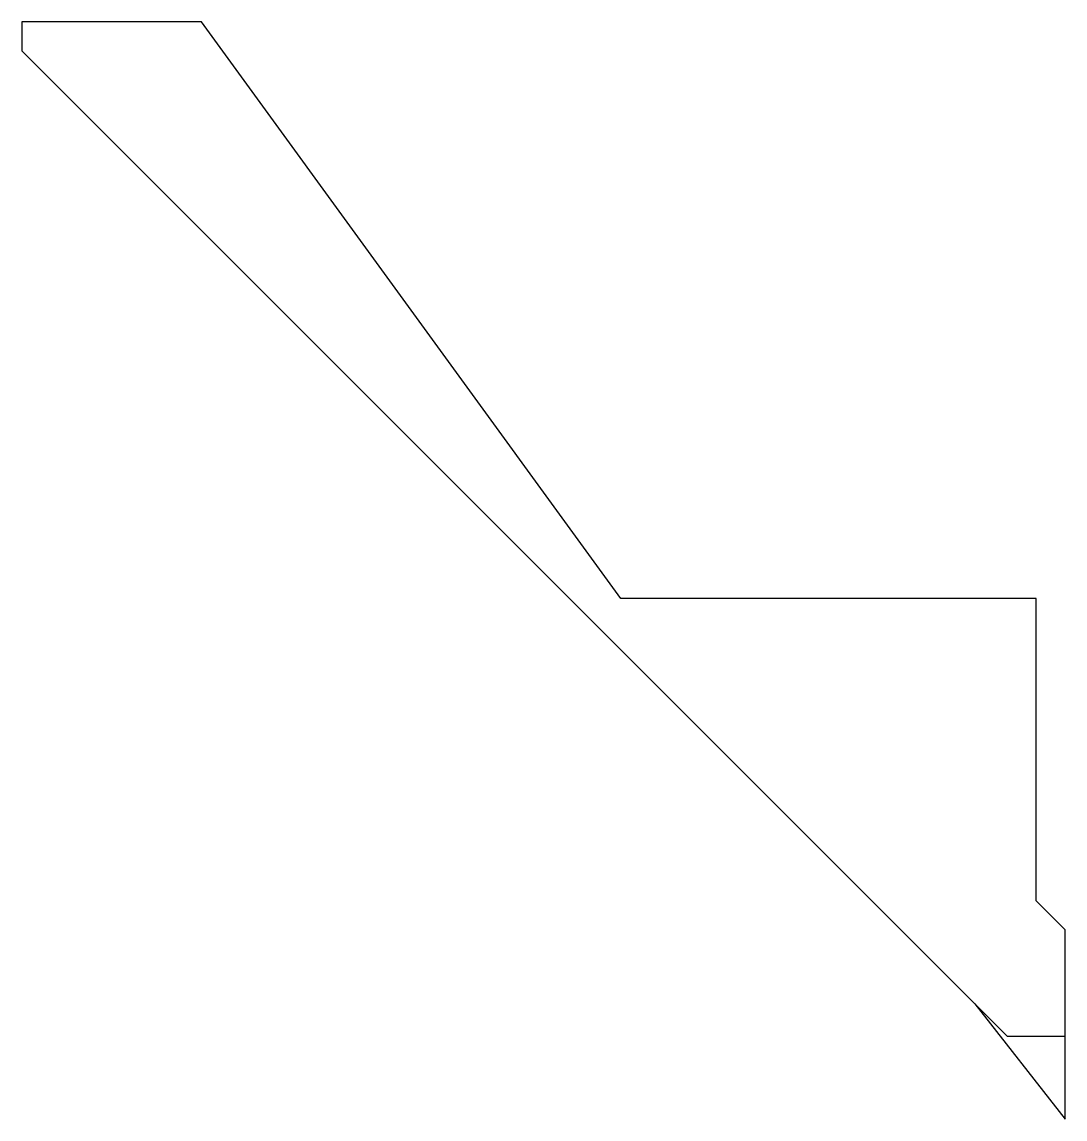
# Model space of a CAD drawing. Header units: millimetres. Extents: x -55 to -1, y 27.7 to 84.5.
import ezdxf

# ---------------------------------------------------------------- set-up
doc = ezdxf.new("R2010")
doc.units = ezdxf.units.MM
doc.layers.get('0').update_dxf_attribs({"linetype": 'CONTINUOUS'})

msp = doc.modelspace()

# ---------------------------------------------------------------- linework, layer by layer
for p, q in [((-5.675, 33.675), (-1, 27.709)), ((-1, 27.709), (-1, 32))]:
    msp.add_line(p, q)
msp.add_lwpolyline([(-55, 83), (-4, 32), (-1, 32), (-1, 37.5), (-2.5, 39), (-2.5, 54.662), (-24, 54.662), (-45.701, 84.5), (-55, 84.5)], close=True)

doc.saveas('drawing.dxf')
